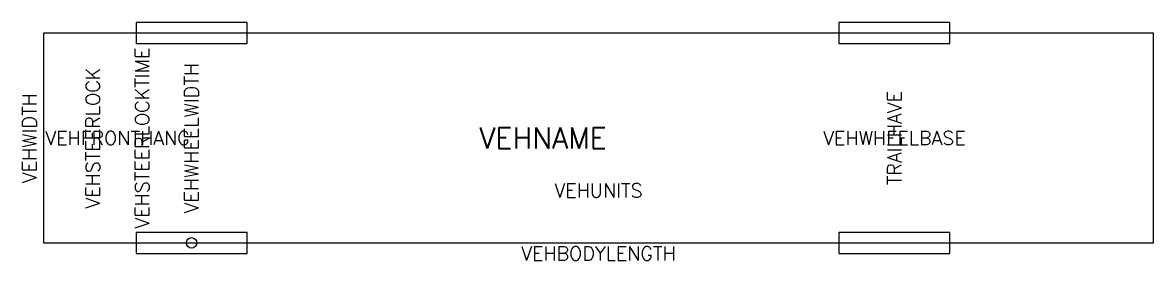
# Model space of a CAD drawing. Header units: feet. Extents: x -0.9 to 45, y -5 to 4.7.
import ezdxf
from ezdxf.enums import TextEntityAlignment as Align

# ---------------------------------------------------------------- set-up
doc = ezdxf.new("R2010")
doc.units = ezdxf.units.FT
doc.header["$LTSCALE"] = 100
doc.header["$MEASUREMENT"] = 0
doc.layers.add('AttributeLayer', color=7, linetype='Continuous')
doc.layers.add('C-TURN-TRCK-BODY', color=1, linetype='Continuous')
doc.styles.get("Standard").update_dxf_attribs({"font": 'simplex.shx', "height": 10})

msp = doc.modelspace()

# ---------------------------------------------------------------- linework, layer by layer
at = {"layer": 'C-TURN-TRCK-BODY'}
for points in [[(3.75, 3.825), (8.25, 3.825), (8.25, 4.675), (3.75, 4.675)], [(32.25, 3.825), (36.75, 3.825), (36.75, 4.675), (32.25, 4.675)], [(0, -4.25), (45, -4.25), (45, 4.25), (0, 4.25)], [(3.75, -4.675), (8.25, -4.675), (8.25, -3.825), (3.75, -3.825)], [(32.25, -4.675), (36.75, -4.675), (36.75, -3.825), (32.25, -3.825)]]:
    msp.add_lwpolyline(points, close=True, dxfattribs=at)
msp.add_circle((6, -4.25), 0.212, dxfattribs=at)

# ---------------------------------------------------------------- texts
at = {"layer": 'AttributeLayer', "flags": 8}
for tag, text, p in [('VEHSTEERLOCKTIME', '0.00', (4, 0)), ('VEHSTEERLOCK', '28.6479', (2, 0)), ('VEHWHEELWIDTH', '8.50', (6, 0)), ('TRAILHAVE', 'No', (34.5, 0)), ('VEHWIDTH', '8.50', (-0.567, 0))]:
    msp.add_attdef(tag, text=text, height=0.5667, rotation=90, dxfattribs=at).set_placement(p, align=Align.MIDDLE)
for tag, text, height, p in [('VEHFRONTHANG', '6.00', 0.5667, (3, 0)), ('VEHNAME', 'BUS-45', 0.85, (20.25, 0)), ('VEHWHEELBASE', '28.50', 0.5667, (34.5, 0)), ('VEHUNITS', 'M', 0.567, (22.5, -2.125)), ('VEHBODYLENGTH', '45.00', 0.5667, (22.5, -4.675))]:
    msp.add_attdef(tag, text=text, height=height, dxfattribs=at).set_placement(p, align=Align.MIDDLE)

doc.saveas('drawing.dxf')
